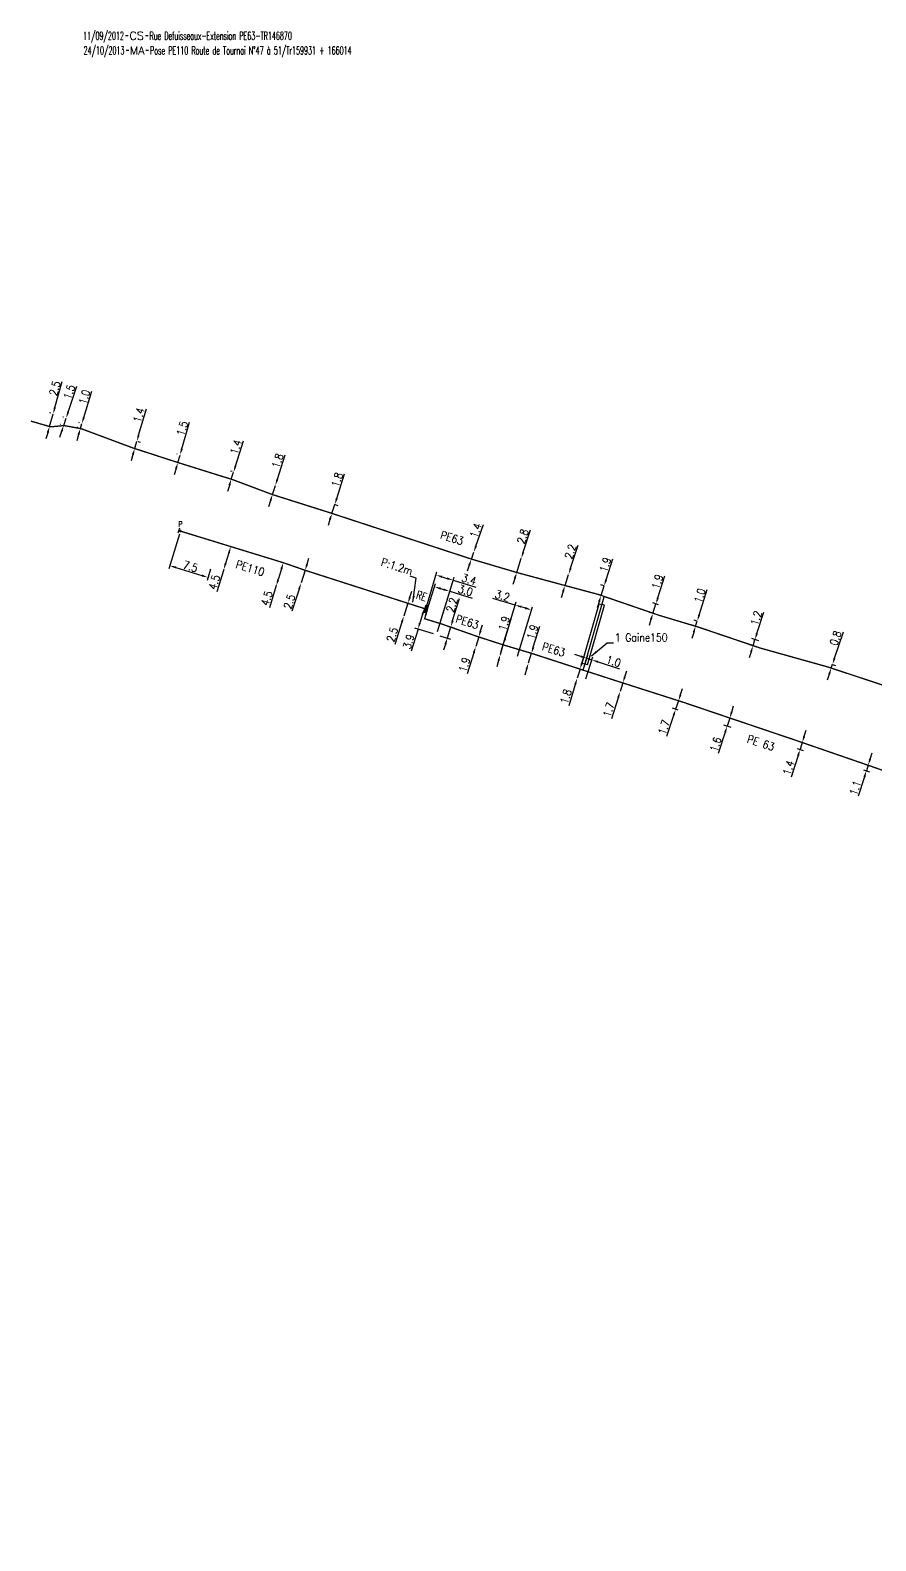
# Model space of a CAD drawing. Header units: millimetres. Extents: x 110000 to 110971, y 128118 to 129006.
# Drawn here: x 109999.9 to 110158.4, y 128206.5 to 128489.6 of the extents above; entities that cross this region are included whole.
import ezdxf
from ezdxf.enums import TextEntityAlignment as Align

# ---------------------------------------------------------------- set-up
doc = ezdxf.new("R2010")
doc.units = ezdxf.units.MM
doc.linetypes.add('L_100_PE', pattern=[14, 10, -1.5, 1, -1.5])
doc.layers.get('0').update_dxf_attribs({"linetype": 'CONTINUOUS'})
for name, color, linetype in [('L_140', 3, 'CONTINUOUS'), ('L_300', 7, 'CONTINUOUS'), ('L_340', 7, 'CONTINUOUS'), ('L_400', 7, 'CONTINUOUS'), ('L_910', 7, 'CONTINUOUS')]:
    doc.layers.add(name, color=color, linetype=linetype)
doc.styles.add('G_ROMANS', font='ROMANS.SHX', dxfattribs={"width": 0.75})
doc.styles.get("Standard").update_dxf_attribs({"font": 'romans.shx', "width": 0.85})
doc.dimstyles.get("Standard").update_dxf_attribs({"dimtxt": 1.5, "dimasz": 1.2, "dimexe": 0.625, "dimexo": 0.625, "dimgap": 0.25, "dimtad": 1, "dimdec": 1, "dimzin": 0, "dimdsep": 46, "dimtxsty": 'Standard', "dimcen": -0.5, "dimadec": 0, "dimazin": 0, "dimtfac": 1, "dimtdec": 1, "dimtmove": 0, "dimatfit": 3, "dimfxl": 1, "dimtolj": 1, "dimtzin": 0, "dimarcsym": 0})

# ---------------------------------------------------------------- blocks, each defined once
blk = doc.blocks.new('*D213')
at = {"layer": 'L_140', "color": 0, "linetype": 'Continuous', "lineweight": -2, "transparency": 16777216}
for p, q in [((110156.4, 128352.03), (110157.54, 128351.67)), ((110156.95, 128351.85), (110156.61, 128350.81)), ((110157.31, 128353), (110157.68, 128354.14)), ((110156.25, 128349.66), (110155.09, 128346.02)), ((110156.07, 128350.98), (110157.21, 128350.62))]:
    blk.add_line(p, q, dxfattribs=at)
at = {"layer": 'L_140', "color": 0, "linetype": 'Continuous', "transparency": 16777216}
for points in [[(110157.12, 128353.06), (110157.5, 128352.94), (110156.95, 128351.85)], [(110156.06, 128349.72), (110156.44, 128349.6), (110156.61, 128350.81)]]:
    blk.add_solid(points, dxfattribs=at)
at = {"layer": 'L_140', "color": 0, "linetype": 'Continuous', "transparency": 16777216, "insert": (110154.53, 128347.57), "char_height": 1.5, "attachment_point": 5, "rotation": 72.3234}
blk.add_mtext('\\A1;1.1', dxfattribs=at)
blk = doc.blocks.new('*D214')
at = {"layer": 'L_140', "color": 0, "linetype": 'Continuous', "lineweight": -2, "transparency": 16777216}
for p, q in [((110144.96, 128357.26), (110145.33, 128358.4)), ((110143.62, 128354.96), (110144.77, 128354.59)), ((110144.04, 128356.29), (110145.19, 128355.93)), ((110144.6, 128356.12), (110144.17, 128354.78)), ((110143.81, 128353.64), (110142.52, 128349.59))]:
    blk.add_line(p, q, dxfattribs=at)
at = {"layer": 'L_140', "color": 0, "linetype": 'Continuous', "transparency": 16777216}
for points in [[(110144.77, 128357.32), (110145.15, 128357.2), (110144.6, 128356.12)], [(110143.62, 128353.7), (110144, 128353.58), (110144.17, 128354.78)]]:
    blk.add_solid(points, dxfattribs=at)
at = {"layer": 'L_140', "color": 0, "linetype": 'Continuous', "transparency": 16777216, "insert": (110142.03, 128351.35), "char_height": 1.5, "attachment_point": 5, "rotation": 72.3218}
blk.add_mtext('\\A1;1.4', dxfattribs=at)
blk = doc.blocks.new('*D215')
at = {"layer": 'L_140', "color": 0, "linetype": 'Continuous', "lineweight": -2, "transparency": 16777216}
for p, q in [((110131.36, 128361.81), (110131.73, 128362.95)), ((110131.78, 128360.41), (110130.4, 128360.86)), ((110130.99, 128360.67), (110130.5, 128359.14)), ((110130.13, 128358), (110128.85, 128354.02)), ((110131.29, 128358.89), (110129.91, 128359.34))]:
    blk.add_line(p, q, dxfattribs=at)
at = {"layer": 'L_140', "color": 0, "linetype": 'Continuous', "transparency": 16777216}
for points in [[(110131.17, 128361.87), (110131.55, 128361.75), (110130.99, 128360.67)], [(110129.94, 128358.06), (110130.33, 128357.94), (110130.5, 128359.14)]]:
    blk.add_solid(points, dxfattribs=at)
at = {"layer": 'L_140', "color": 0, "linetype": 'Continuous', "transparency": 16777216, "insert": (110128.36, 128355.74), "char_height": 1.5, "attachment_point": 5, "rotation": 72.1123}
blk.add_mtext('\\A1;1.6', dxfattribs=at)
blk = doc.blocks.new('*D216')
at = {"layer": 'L_140', "color": 0, "linetype": 'Continuous', "lineweight": -2, "transparency": 16777216}
for p, q in [((110121.78, 128365.07), (110122.16, 128366.2)), ((110121.86, 128363.77), (110120.81, 128364.12)), ((110121.4, 128363.93), (110120.86, 128362.31)), ((110120.48, 128361.18), (110119.16, 128357.2)), ((110121.32, 128362.16), (110120.27, 128362.51))]:
    blk.add_line(p, q, dxfattribs=at)
at = {"layer": 'L_140', "color": 0, "linetype": 'Continuous', "transparency": 16777216}
for points in [[(110121.59, 128365.13), (110121.97, 128365), (110121.4, 128363.93)], [(110120.29, 128361.24), (110120.67, 128361.11), (110120.86, 128362.31)]]:
    blk.add_solid(points, dxfattribs=at)
at = {"layer": 'L_140', "color": 0, "linetype": 'Continuous', "transparency": 16777216, "insert": (110118.68, 128358.94), "char_height": 1.5, "attachment_point": 5, "rotation": 71.5558}
blk.add_mtext('\\A1;1.7', dxfattribs=at)
blk = doc.blocks.new('*D237')
at = {"layer": 'L_140', "color": 0, "linetype": 'Continuous', "lineweight": -2, "transparency": 16777216}
for p, q in [((110150.64, 128371.89), (110152.29, 128376.84)), ((110149.64, 128368.9), (110149.26, 128367.76)), ((110150.02, 128370.04), (110150.26, 128370.75)), ((110150.04, 128370.03), (110150.61, 128369.84)), ((110150.28, 128370.74), (110150.85, 128370.55))]:
    blk.add_line(p, q, dxfattribs=at)
at = {"layer": 'L_140', "color": 0, "linetype": 'Continuous', "transparency": 16777216}
for points in [[(110150.45, 128371.95), (110150.83, 128371.82), (110150.26, 128370.75)], [(110149.45, 128368.96), (110149.83, 128368.84), (110150.02, 128370.04)]]:
    blk.add_solid(points, dxfattribs=at)
at = {"layer": 'L_140', "color": 0, "linetype": 'Continuous', "transparency": 16777216, "insert": (110150.84, 128375.66), "char_height": 1.5, "attachment_point": 5, "rotation": 71.5469}
blk.add_mtext('\\A1;0.8', dxfattribs=at)
blk = doc.blocks.new('*D238')
at = {"layer": 'L_140', "color": 0, "linetype": 'Continuous', "lineweight": -2, "transparency": 16777216}
for p, q in [((110136.08, 128376.51), (110137.36, 128380.51)), ((110136.1, 128373.99), (110134.76, 128374.42)), ((110136.47, 128375.13), (110135.13, 128375.56)), ((110135.36, 128374.23), (110135.72, 128375.37)), ((110134.99, 128373.08), (110134.63, 128371.94))]:
    blk.add_line(p, q, dxfattribs=at)
at = {"layer": 'L_140', "color": 0, "linetype": 'Continuous', "transparency": 16777216}
for points in [[(110134.8, 128373.14), (110135.18, 128373.02), (110135.36, 128374.23)], [(110135.89, 128376.58), (110136.28, 128376.45), (110135.72, 128375.37)]]:
    blk.add_solid(points, dxfattribs=at)
at = {"layer": 'L_140', "color": 0, "linetype": 'Continuous', "transparency": 16777216, "insert": (110135.95, 128379.39), "char_height": 1.5, "attachment_point": 5, "rotation": 72.3452}
blk.add_mtext('\\A1;1.2', dxfattribs=at)
blk = doc.blocks.new('*D239')
at = {"layer": 'L_140', "color": 0, "linetype": 'Continuous', "lineweight": -2, "transparency": 16777216}
for p, q in [((110125.27, 128379.98), (110126.79, 128384.74)), ((110124.53, 128377.91), (110124.01, 128378.07)), ((110124.83, 128378.86), (110124.31, 128379.02)), ((110124.6, 128377.88), (110124.91, 128378.83)), ((110124.24, 128376.74), (110123.88, 128375.59))]:
    blk.add_line(p, q, dxfattribs=at)
at = {"layer": 'L_140', "color": 0, "linetype": 'Continuous', "transparency": 16777216}
for points in [[(110125.08, 128380.04), (110125.46, 128379.92), (110124.91, 128378.83)], [(110124.05, 128376.8), (110124.43, 128376.68), (110124.6, 128377.88)]]:
    blk.add_solid(points, dxfattribs=at)
at = {"layer": 'L_140', "color": 0, "linetype": 'Continuous', "transparency": 16777216, "insert": (110125.38, 128383.62), "char_height": 1.5, "attachment_point": 5, "rotation": 72.3452}
blk.add_mtext('\\A1;1.0', dxfattribs=at)
blk = doc.blocks.new('*D240')
at = {"layer": 'L_140', "color": 0, "linetype": 'Continuous', "lineweight": -2, "transparency": 16777216}
for p, q in [((110117.52, 128383.2), (110118.84, 128387.32)), ((110117.07, 128380.15), (110116, 128380.48)), ((110117.63, 128381.91), (110116.56, 128382.25)), ((110116.6, 128380.3), (110117.16, 128382.06)), ((110116.23, 128379.15), (110115.87, 128378.01))]:
    blk.add_line(p, q, dxfattribs=at)
at = {"layer": 'L_140', "color": 0, "linetype": 'Continuous', "transparency": 16777216}
for points in [[(110117.33, 128383.26), (110117.71, 128383.14), (110117.16, 128382.06)], [(110116.04, 128379.21), (110116.43, 128379.09), (110116.6, 128380.3)]]:
    blk.add_solid(points, dxfattribs=at)
at = {"layer": 'L_140', "color": 0, "linetype": 'Continuous', "transparency": 16777216, "insert": (110117.44, 128386.23), "char_height": 1.5, "attachment_point": 5, "rotation": 72.3452}
blk.add_mtext('\\A1;1.9', dxfattribs=at)
blk = doc.blocks.new('*D241')
at = {"layer": 'L_140', "color": 0, "linetype": 'Continuous', "lineweight": -2, "transparency": 16777216}
for p, q in [((110057.33, 128401.84), (110058.81, 128406.45)), ((110056.43, 128399.03), (110056.97, 128400.7)), ((110056.82, 128400.75), (110057.56, 128400.51)), ((110056.06, 128397.89), (110055.7, 128396.75)), ((110056.28, 128399.08), (110057.03, 128398.84))]:
    blk.add_line(p, q, dxfattribs=at)
at = {"layer": 'L_140', "color": 0, "linetype": 'Continuous', "transparency": 16777216}
for points in [[(110057.14, 128401.9), (110057.52, 128401.78), (110056.97, 128400.7)], [(110055.87, 128397.95), (110056.25, 128397.83), (110056.43, 128399.03)]]:
    blk.add_solid(points, dxfattribs=at)
at = {"layer": 'L_140', "color": 0, "linetype": 'Continuous', "transparency": 16777216, "insert": (110057.4, 128405.34), "char_height": 1.5, "attachment_point": 5, "rotation": 72.2038}
blk.add_mtext('\\A1;1.8', dxfattribs=at)
blk = doc.blocks.new('*D242')
at = {"layer": 'L_140', "color": 0, "linetype": 'Continuous', "lineweight": -2, "transparency": 16777216}
for p, q in [((110046.2, 128405.42), (110047.67, 128410.02)), ((110045.28, 128402.56), (110045.83, 128404.27)), ((110045.84, 128402.38), (110045.88, 128402.37)), ((110046.39, 128404.1), (110046.43, 128404.08)), ((110044.92, 128401.42), (110044.56, 128400.27))]:
    blk.add_line(p, q, dxfattribs=at)
at = {"layer": 'L_140', "color": 0, "linetype": 'Continuous', "transparency": 16777216}
for points in [[(110046.01, 128405.48), (110046.39, 128405.36), (110045.83, 128404.27)], [(110044.73, 128401.48), (110045.11, 128401.35), (110045.28, 128402.56)]]:
    blk.add_solid(points, dxfattribs=at)
at = {"layer": 'L_140', "color": 0, "linetype": 'Continuous', "transparency": 16777216, "insert": (110046.26, 128408.9), "char_height": 1.5, "attachment_point": 5, "rotation": 72.3089}
blk.add_mtext('\\A1;1.8', dxfattribs=at)
blk = doc.blocks.new('*D243')
at = {"layer": 'L_140', "color": 0, "linetype": 'Continuous', "lineweight": -2, "transparency": 16777216}
for p, q in [((110038.36, 128407.91), (110039.86, 128412.62)), ((110037.3, 128405.52), (110036.98, 128405.63)), ((110037.73, 128406.86), (110037.4, 128406.96)), ((110037.57, 128405.44), (110038, 128406.77)), ((110037.21, 128404.29), (110036.85, 128403.15))]:
    blk.add_line(p, q, dxfattribs=at)
at = {"layer": 'L_140', "color": 0, "linetype": 'Continuous', "transparency": 16777216}
for points in [[(110037.02, 128404.35), (110037.4, 128404.23), (110037.57, 128405.44)], [(110038.17, 128407.97), (110038.55, 128407.85), (110038, 128406.77)]]:
    blk.add_solid(points, dxfattribs=at)
at = {"layer": 'L_140', "color": 0, "linetype": 'Continuous', "transparency": 16777216, "insert": (110038.44, 128411.47), "char_height": 1.5, "attachment_point": 5, "rotation": 72.3755}
blk.add_mtext('\\A1;1.4', dxfattribs=at)
blk = doc.blocks.new('*D244')
at = {"layer": 'L_140', "color": 0, "linetype": 'Continuous', "lineweight": -2, "transparency": 16777216}
for p, q in [((110028.29, 128411.11), (110029.76, 128416.1)), ((110027.03, 128408.72), (110026.95, 128408.75)), ((110027.44, 128410.11), (110027.36, 128410.14)), ((110027.55, 128408.57), (110027.96, 128409.96)), ((110027.21, 128407.42), (110026.87, 128406.27))]:
    blk.add_line(p, q, dxfattribs=at)
at = {"layer": 'L_140', "color": 0, "linetype": 'Continuous', "transparency": 16777216}
for points in [[(110028.1, 128411.17), (110028.49, 128411.06), (110027.96, 128409.96)], [(110027.02, 128407.47), (110027.4, 128407.36), (110027.55, 128408.57)]]:
    blk.add_solid(points, dxfattribs=at)
at = {"layer": 'L_140', "color": 0, "linetype": 'Continuous', "transparency": 16777216, "insert": (110028.38, 128414.94), "char_height": 1.5, "attachment_point": 5, "rotation": 73.6528}
blk.add_mtext('\\A1;1.5', dxfattribs=at)
blk = doc.blocks.new('*D245')
at = {"layer": 'L_140', "color": 0, "linetype": 'Continuous', "lineweight": -2, "transparency": 16777216}
for p, q in [((110020.2, 128413.69), (110021.65, 128418.63)), ((110019.47, 128411.2), (110019.86, 128412.54)), ((110019.63, 128411.15), (110020.07, 128411.02)), ((110020.02, 128412.49), (110020.46, 128412.37)), ((110019.13, 128410.05), (110018.79, 128408.9))]:
    blk.add_line(p, q, dxfattribs=at)
at = {"layer": 'L_140', "color": 0, "linetype": 'Continuous', "transparency": 16777216}
for points in [[(110020.01, 128413.75), (110020.39, 128413.64), (110019.86, 128412.54)], [(110018.94, 128410.1), (110019.32, 128409.99), (110019.47, 128411.2)]]:
    blk.add_solid(points, dxfattribs=at)
at = {"layer": 'L_140', "color": 0, "linetype": 'Continuous', "transparency": 16777216, "insert": (110020.26, 128417.45), "char_height": 1.5, "attachment_point": 5, "rotation": 73.6528}
blk.add_mtext('\\A1;1.4', dxfattribs=at)
blk = doc.blocks.new('*D246')
at = {"layer": 'L_140', "color": 0, "linetype": 'Continuous', "lineweight": -2, "transparency": 16777216}
for p, q in [((110009.92, 128417.01), (110011.43, 128421.97)), ((110008.94, 128413.81), (110008.59, 128412.66)), ((110008.83, 128415.1), (110008.69, 128415.14)), ((110009.11, 128416.01), (110008.97, 128416.05)), ((110009.29, 128414.96), (110009.56, 128415.87))]:
    blk.add_line(p, q, dxfattribs=at)
at = {"layer": 'L_140', "color": 0, "linetype": 'Continuous', "transparency": 16777216}
for points in [[(110009.72, 128417.07), (110010.11, 128416.96), (110009.56, 128415.87)], [(110008.74, 128413.87), (110009.13, 128413.75), (110009.29, 128414.96)]]:
    blk.add_solid(points, dxfattribs=at)
at = {"layer": 'L_140', "color": 0, "linetype": 'Continuous', "transparency": 16777216, "insert": (110010.04, 128420.84), "char_height": 1.5, "attachment_point": 5, "rotation": 73.0047}
blk.add_mtext('\\A1;1.0', dxfattribs=at)
blk = doc.blocks.new('*D247')
at = {"layer": 'L_140', "color": 0, "linetype": 'Continuous', "lineweight": -2, "transparency": 16777216}
for p, q in [((110006.99, 128418.02), (110008.61, 128422.88)), ((110006.09, 128417.06), (110006.02, 128417.08)), ((110006.15, 128415.51), (110006.61, 128416.89)), ((110005.77, 128414.37), (110005.39, 128413.23)), ((110005.63, 128415.68), (110005.56, 128415.71))]:
    blk.add_line(p, q, dxfattribs=at)
at = {"layer": 'L_140', "color": 0, "linetype": 'Continuous', "transparency": 16777216}
for points in [[(110006.8, 128418.09), (110007.18, 128417.96), (110006.61, 128416.89)], [(110005.58, 128414.43), (110005.96, 128414.31), (110006.15, 128415.51)]]:
    blk.add_solid(points, dxfattribs=at)
at = {"layer": 'L_140', "color": 0, "linetype": 'Continuous', "transparency": 16777216, "insert": (110007.19, 128421.78), "char_height": 1.5, "attachment_point": 5, "rotation": 71.5372}
blk.add_mtext('\\A1;1.5', dxfattribs=at)
blk = doc.blocks.new('*D248')
at = {"layer": 'L_140', "color": 0, "linetype": 'Continuous', "lineweight": -2, "transparency": 16777216}
for p, q in [((110004.5, 128418.86), (110005.89, 128423.73)), ((110003.49, 128415.31), (110004.17, 128417.71)), ((110003.76, 128417.83), (110003.57, 128417.88)), ((110003.16, 128414.15), (110002.83, 128413)), ((110003.08, 128415.42), (110002.89, 128415.48))]:
    blk.add_line(p, q, dxfattribs=at)
at = {"layer": 'L_140', "color": 0, "linetype": 'Continuous', "transparency": 16777216}
for points in [[(110004.31, 128418.92), (110004.7, 128418.81), (110004.17, 128417.71)], [(110002.97, 128414.21), (110003.36, 128414.1), (110003.49, 128415.31)]]:
    blk.add_solid(points, dxfattribs=at)
at = {"layer": 'L_140', "color": 0, "linetype": 'Continuous', "transparency": 16777216, "insert": (110004.49, 128422.48), "char_height": 1.5, "attachment_point": 5, "rotation": 74.127}
blk.add_mtext('\\A1;2.5', dxfattribs=at)
blk = doc.blocks.new('*D453')
at = {"layer": 'L_140', "color": 0, "linetype": 'Continuous', "lineweight": -2, "ltscale": 2, "transparency": 16777216}
for p, q in [((110094.18, 128373.96), (110095.41, 128377.9)), ((110093.23, 128373), (110093.23, 128373)), ((110093.27, 128371), (110093.83, 128372.81)), ((110092.91, 128369.85), (110092.56, 128368.7)), ((110092.67, 128371.18), (110092.67, 128371.18))]:
    blk.add_line(p, q, dxfattribs=at)
at = {"layer": 'L_140', "color": 0, "linetype": 'Continuous', "ltscale": 2, "transparency": 16777216}
for points in [[(110093.99, 128374.02), (110094.38, 128373.9), (110093.83, 128372.81)], [(110092.72, 128369.91), (110093.1, 128369.79), (110093.27, 128371)]]:
    blk.add_solid(points, dxfattribs=at)
at = {"layer": 'L_140', "color": 0, "linetype": 'Continuous', "ltscale": 2, "transparency": 16777216, "insert": (110094.02, 128376.8), "char_height": 1.5, "attachment_point": 5, "rotation": 72.7955}
blk.add_mtext('\\A1;1.9', dxfattribs=at)
blk = doc.blocks.new('*D454')
at = {"layer": 'L_140', "color": 0, "linetype": 'Continuous', "lineweight": -2, "ltscale": 2, "transparency": 16777216}
for p, q in [((110103.29, 128370.99), (110103.64, 128372.14)), ((110102.93, 128369.85), (110102.4, 128368.13)), ((110102.05, 128366.98), (110100.81, 128362.98))]:
    blk.add_line(p, q, dxfattribs=at)
at = {"layer": 'L_140', "color": 0, "linetype": 'Continuous', "ltscale": 2, "transparency": 16777216}
for points in [[(110103.1, 128371.05), (110103.48, 128370.93), (110102.93, 128369.85)], [(110101.86, 128367.04), (110102.24, 128366.92), (110102.4, 128368.13)]]:
    blk.add_solid(points, dxfattribs=at)
at = {"layer": 'L_140', "color": 0, "linetype": 'Continuous', "ltscale": 2, "transparency": 16777216, "insert": (110100.29, 128364.7), "char_height": 1.5, "attachment_point": 5, "rotation": 72.7937}
blk.add_mtext('\\A1;1.8', dxfattribs=at)
blk = doc.blocks.new('*D455')
at = {"layer": 'L_140', "color": 0, "linetype": 'Continuous', "lineweight": -2, "ltscale": 2, "transparency": 16777216}
for p, q in [((110103.08, 128372.24), (110101.93, 128372.61)), ((110103.7, 128370.25), (110104.41, 128372.47)), ((110104.04, 128368.04), (110105.36, 128372.16)), ((110104.22, 128371.88), (110105.17, 128371.57)), ((110106.31, 128371.2), (110110.34, 128369.91))]:
    blk.add_line(p, q, dxfattribs=at)
at = {"layer": 'L_140', "color": 0, "linetype": 'Continuous', "ltscale": 2, "transparency": 16777216}
for points in [[(110103.14, 128372.43), (110103.02, 128372.05), (110104.22, 128371.88)], [(110106.38, 128371.39), (110106.25, 128371.01), (110105.17, 128371.57)]]:
    blk.add_solid(points, dxfattribs=at)
at = {"layer": 'L_140', "color": 0, "linetype": 'Continuous', "ltscale": 2, "transparency": 16777216, "insert": (110109.22, 128371.32), "char_height": 1.5, "attachment_point": 5, "rotation": 342.1993}
blk.add_mtext('\\A1;1.0', dxfattribs=at)
blk = doc.blocks.new('*D456')
at = {"layer": 'L_140', "color": 0, "linetype": 'Continuous', "lineweight": -2, "ltscale": 2, "transparency": 16777216}
for p, q in [((110111.33, 128368.4), (110111.7, 128369.54)), ((110110.97, 128367.25), (110110.45, 128365.63)), ((110110.09, 128364.49), (110108.81, 128360.5))]:
    blk.add_line(p, q, dxfattribs=at)
at = {"layer": 'L_140', "color": 0, "linetype": 'Continuous', "ltscale": 2, "transparency": 16777216}
for points in [[(110111.14, 128368.46), (110111.52, 128368.34), (110110.97, 128367.25)], [(110109.9, 128364.55), (110110.28, 128364.43), (110110.45, 128365.63)]]:
    blk.add_solid(points, dxfattribs=at)
at = {"layer": 'L_140', "color": 0, "linetype": 'Continuous', "ltscale": 2, "transparency": 16777216, "insert": (110108.32, 128362.23), "char_height": 1.5, "attachment_point": 5, "rotation": 72.3105}
blk.add_mtext('\\A1;1.7', dxfattribs=at)
blk = doc.blocks.new('*D457')
at = {"layer": 'L_140', "color": 0, "linetype": 'Continuous', "lineweight": -2, "ltscale": 2, "transparency": 16777216}
for p, q in [((110084.3, 128377.02), (110084.65, 128378.17)), ((110083.94, 128375.88), (110083.38, 128374.06)), ((110083.03, 128372.92), (110081.81, 128368.97))]:
    blk.add_line(p, q, dxfattribs=at)
at = {"layer": 'L_140', "color": 0, "linetype": 'Continuous', "ltscale": 2, "transparency": 16777216}
for points in [[(110084.11, 128377.08), (110084.49, 128376.97), (110083.94, 128375.88)], [(110082.84, 128372.98), (110083.22, 128372.86), (110083.38, 128374.06)]]:
    blk.add_solid(points, dxfattribs=at)
at = {"layer": 'L_140', "color": 0, "linetype": 'Continuous', "ltscale": 2, "transparency": 16777216, "insert": (110081.28, 128370.67), "char_height": 1.5, "attachment_point": 5, "rotation": 72.7928}
blk.add_mtext('\\A1;1.9', dxfattribs=at)
blk = doc.blocks.new('*D458')
at = {"layer": 'L_140', "color": 0, "linetype": 'Continuous', "lineweight": -2, "transparency": 16777216}
for p, q in [((110107.81, 128386.58), (110109.06, 128390.51)), ((110107.43, 128385.44), (110106.85, 128385.63)), ((110106.87, 128383.62), (110107.45, 128385.44)), ((110106.85, 128383.63), (110106.27, 128383.81)), ((110106.51, 128382.48), (110106.14, 128381.34))]:
    blk.add_line(p, q, dxfattribs=at)
at = {"layer": 'L_140', "color": 0, "linetype": 'Continuous', "transparency": 16777216}
for points in [[(110107.62, 128386.64), (110108, 128386.52), (110107.45, 128385.44)], [(110106.31, 128382.54), (110106.7, 128382.42), (110106.87, 128383.62)]]:
    blk.add_solid(points, dxfattribs=at)
at = {"layer": 'L_140', "color": 0, "linetype": 'Continuous', "transparency": 16777216, "insert": (110107.67, 128389.42), "char_height": 1.5, "attachment_point": 5, "rotation": 72.3424}
blk.add_mtext('\\A1;1.9', dxfattribs=at)
blk = doc.blocks.new('*D459')
at = {"layer": 'L_140', "color": 0, "linetype": 'Continuous', "lineweight": -2, "transparency": 16777216}
for p, q in [((110083.43, 128392.92), (110084.84, 128396.93)), ((110082.57, 128390.47), (110083.03, 128391.79)), ((110082.17, 128389.34), (110081.78, 128388.2))]:
    blk.add_line(p, q, dxfattribs=at)
at = {"layer": 'L_140', "color": 0, "linetype": 'Continuous', "transparency": 16777216}
for points in [[(110083.24, 128392.99), (110083.62, 128392.86), (110083.03, 128391.79)], [(110081.99, 128389.4), (110082.36, 128389.27), (110082.57, 128390.47)]]:
    blk.add_solid(points, dxfattribs=at)
at = {"layer": 'L_140', "color": 0, "linetype": 'Continuous', "transparency": 16777216, "insert": (110083.39, 128395.83), "char_height": 1.5, "attachment_point": 5, "rotation": 70.6916}
blk.add_mtext('\\A1;1.4', dxfattribs=at)
blk = doc.blocks.new('*D460')
at = {"layer": 'L_140', "color": 0, "linetype": 'Continuous', "lineweight": -2, "transparency": 16777216}
for p, q in [((110092.3, 128391.77), (110093.64, 128395.93)), ((110091.07, 128387.96), (110091.93, 128390.63)), ((110090.7, 128386.82), (110090.33, 128385.68))]:
    blk.add_line(p, q, dxfattribs=at)
at = {"layer": 'L_140', "color": 0, "linetype": 'Continuous', "transparency": 16777216}
for points in [[(110092.11, 128391.83), (110092.49, 128391.71), (110091.93, 128390.63)], [(110090.51, 128386.88), (110090.89, 128386.76), (110091.07, 128387.96)]]:
    blk.add_solid(points, dxfattribs=at)
at = {"layer": 'L_140', "color": 0, "linetype": 'Continuous', "transparency": 16777216, "insert": (110092.2, 128394.73), "char_height": 1.5, "attachment_point": 5, "rotation": 72.137}
blk.add_mtext('\\A1;2.8', dxfattribs=at)
blk = doc.blocks.new('*D461')
at = {"layer": 'L_140', "color": 0, "linetype": 'Continuous', "lineweight": -2, "transparency": 16777216}
for p, q in [((110101.17, 128388.74), (110102.58, 128393.08)), ((110100.12, 128385.51), (110100.8, 128387.6)), ((110099.75, 128384.37), (110099.38, 128383.22))]:
    blk.add_line(p, q, dxfattribs=at)
at = {"layer": 'L_140', "color": 0, "linetype": 'Continuous', "transparency": 16777216}
for points in [[(110100.98, 128388.8), (110101.36, 128388.68), (110100.8, 128387.6)], [(110099.56, 128384.43), (110099.94, 128384.3), (110100.12, 128385.51)]]:
    blk.add_solid(points, dxfattribs=at)
at = {"layer": 'L_140', "color": 0, "linetype": 'Continuous', "transparency": 16777216, "insert": (110101.14, 128391.88), "char_height": 1.5, "attachment_point": 5, "rotation": 71.996}
blk.add_mtext('\\A1;2.2', dxfattribs=at)
blk = doc.blocks.new('*D462')
at = {"layer": 'L_140', "color": 0, "linetype": 'Continuous', "lineweight": -2, "ltscale": 2, "transparency": 16777216}
for p, q in [((110090.77, 128381.86), (110086.59, 128383.11)), ((110088.18, 128373.19), (110090.95, 128382.46)), ((110091.24, 128372.25), (110094.02, 128381.54)), ((110092.69, 128381.29), (110091.92, 128381.51))]:
    blk.add_line(p, q, dxfattribs=at)
at = {"layer": 'L_140', "color": 0, "linetype": 'Continuous', "ltscale": 2, "transparency": 16777216}
for points in [[(110091.98, 128381.71), (110091.87, 128381.32), (110090.77, 128381.86)], [(110092.75, 128381.48), (110092.63, 128381.09), (110093.84, 128380.94)]]:
    blk.add_solid(points, dxfattribs=at)
at = {"layer": 'L_140', "color": 0, "linetype": 'Continuous', "ltscale": 2, "transparency": 16777216, "insert": (110088.39, 128383.61), "char_height": 1.5, "attachment_point": 5, "rotation": 343.3632}
blk.add_mtext('\\A1;3.2', dxfattribs=at)
blk = doc.blocks.new('*D463')
at = {"layer": 'L_140', "color": 0, "linetype": 'Continuous', "lineweight": -2, "ltscale": 2, "transparency": 16777216}
for p, q in [((110088.89, 128375.54), (110090.07, 128379.52)), ((110088, 128372.59), (110088.54, 128374.39)), ((110087.66, 128371.44), (110087.32, 128370.29))]:
    blk.add_line(p, q, dxfattribs=at)
at = {"layer": 'L_140', "color": 0, "linetype": 'Continuous', "ltscale": 2, "transparency": 16777216}
for points in [[(110088.7, 128375.6), (110089.08, 128375.48), (110088.54, 128374.39)], [(110087.47, 128371.5), (110087.85, 128371.38), (110088, 128372.59)]]:
    blk.add_solid(points, dxfattribs=at)
at = {"layer": 'L_140', "color": 0, "linetype": 'Continuous', "ltscale": 2, "transparency": 16777216, "insert": (110088.7, 128378.4), "char_height": 1.5, "attachment_point": 5, "rotation": 73.3632}
blk.add_mtext('\\A1;1.9', dxfattribs=at)
blk = doc.blocks.new('GIS_MODF')
at = {"color": 0, "linetype": 'Continuous', "flags": 128}
for points in [[(-2.18, -0.01), (-1.68, -0.01)], [(1.52, -0.01), (2.02, -0.01)]]:
    blk.add_lwpolyline(points, dxfattribs=at)
at = {"color": 0, "linetype": 'Continuous', "width": 0.5}
blk.add_attdef('DATE', text='', height=1.5, dxfattribs=at).set_placement((-2.5, -0.8), align=Align.RIGHT)
at = {"color": 0, "linetype": 'Continuous', "width": 1.771291}
blk.add_attdef('USER', text='', height=1.5, dxfattribs=at).set_placement((-1.51, -0.8), (1.28, -0.8), align=Align.FIT)
at = {"color": 0, "linetype": 'Continuous', "width": 0.5}
blk.add_attdef('DESC', (2.29, -0.8), '', height=1.5, dxfattribs=at)
blk = doc.blocks.new('*D474')
at = {"layer": 'L_140', "color": 0, "linetype": 'Continuous', "lineweight": -2, "transparency": 16777216}
for p, q in [((110071.05, 128383.32), (110071.41, 128384.46)), ((110070.68, 128382.18), (110069.91, 128379.8)), ((110069.55, 128378.65), (110068.21, 128374.49))]:
    blk.add_line(p, q, dxfattribs=at)
at = {"layer": 'L_140', "color": 0, "linetype": 'Continuous', "transparency": 16777216}
for points in [[(110070.86, 128383.38), (110071.24, 128383.26), (110070.68, 128382.18)], [(110069.36, 128378.72), (110069.74, 128378.59), (110069.91, 128379.8)]]:
    blk.add_solid(points, dxfattribs=at)
at = {"layer": 'L_140', "color": 0, "linetype": 'Continuous', "transparency": 16777216, "insert": (110067.74, 128376.31), "char_height": 1.5, "attachment_point": 5, "rotation": 72.1819}
blk.add_mtext('\\A1;2.5', dxfattribs=at)
blk = doc.blocks.new('*D475')
at = {"layer": 'L_140', "color": 0, "linetype": 'Continuous', "lineweight": -2, "transparency": 16777216}
for p, q in [((110051.4, 128388.37), (110050.64, 128385.99)), ((110051.77, 128389.52), (110052.13, 128390.66)), ((110050.27, 128384.85), (110048.93, 128380.69))]:
    blk.add_line(p, q, dxfattribs=at)
at = {"layer": 'L_140', "color": 0, "linetype": 'Continuous', "transparency": 16777216}
for points in [[(110051.58, 128389.58), (110051.96, 128389.45), (110051.4, 128388.37)], [(110050.08, 128384.91), (110050.46, 128384.79), (110050.64, 128385.99)]]:
    blk.add_solid(points, dxfattribs=at)
at = {"layer": 'L_140', "color": 0, "linetype": 'Continuous', "transparency": 16777216, "insert": (110048.46, 128382.5), "char_height": 1.5, "attachment_point": 5, "rotation": 72.1822}
blk.add_mtext('\\A1;2.5', dxfattribs=at)
blk = doc.blocks.new('*D476')
at = {"layer": 'L_140', "color": 0, "linetype": 'Continuous', "lineweight": -2, "transparency": 16777216}
for p, q in [((110046.97, 128388.64), (110046.35, 128386.64)), ((110046, 128385.49), (110044.72, 128381.31))]:
    blk.add_line(p, q, dxfattribs=at)
at = {"layer": 'L_140', "color": 0, "linetype": 'Continuous', "transparency": 16777216}
for points in [[(110046.78, 128388.7), (110047.16, 128388.59), (110047.32, 128389.79)], [(110046.16, 128386.7), (110046.54, 128386.58), (110046, 128385.49)]]:
    blk.add_solid(points, dxfattribs=at)
at = {"layer": 'L_140', "color": 0, "linetype": 'Continuous', "transparency": 16777216, "insert": (110044.23, 128383.12), "char_height": 1.5, "attachment_point": 5, "rotation": 72.9521}
blk.add_mtext('\\A1;4.5', dxfattribs=at)
blk = doc.blocks.new('*D477')
at = {"layer": 'L_140', "color": 0, "linetype": 'Continuous', "lineweight": -2, "transparency": 16777216}
for p, q in [((110037.12, 128391.66), (110036.5, 128389.66)), ((110036.15, 128388.51), (110034.87, 128384.33))]:
    blk.add_line(p, q, dxfattribs=at)
at = {"layer": 'L_140', "color": 0, "linetype": 'Continuous', "transparency": 16777216}
for points in [[(110036.93, 128391.72), (110037.31, 128391.61), (110037.47, 128392.81)], [(110036.31, 128389.72), (110036.7, 128389.6), (110036.15, 128388.51)]]:
    blk.add_solid(points, dxfattribs=at)
at = {"layer": 'L_140', "color": 0, "linetype": 'Continuous', "transparency": 16777216, "insert": (110034.38, 128386.14), "char_height": 1.5, "attachment_point": 5, "rotation": 72.9515}
blk.add_mtext('\\A1;4.5', dxfattribs=at)
blk = doc.blocks.new('*D478')
at = {"layer": 'L_340', "color": 0, "linetype": 'Continuous', "lineweight": -2, "transparency": 16777216}
for p, q in [((110027.84, 128395.11), (110025.85, 128388.64)), ((110027.18, 128388.89), (110032.06, 128387.39)), ((110033.69, 128388.61), (110033.02, 128386.44))]:
    blk.add_line(p, q, dxfattribs=at)
at = {"layer": 'L_340', "color": 0, "linetype": 'Continuous', "transparency": 16777216}
for points in [[(110027.24, 128389.08), (110027.12, 128388.7), (110026.03, 128389.24)], [(110032.11, 128387.58), (110032, 128387.2), (110033.2, 128387.03)]]:
    blk.add_solid(points, dxfattribs=at)
at = {"layer": 'L_340', "color": 0, "linetype": 'Continuous', "transparency": 16777216, "insert": (110029.91, 128389.09), "char_height": 1.5, "attachment_point": 5, "rotation": 342.8937}
blk.add_mtext('\\A1;7.5', dxfattribs=at)
blk = doc.blocks.new('L_340_07')
at = {"color": 0, "linetype": 'Continuous', "const_width": 0.25, "flags": 128}
blk.add_lwpolyline([(0, 0), (0.35, 0)], dxfattribs=at)
at = {"color": 0, "linetype": 'Continuous', "flags": 128}
blk.add_lwpolyline([(0.35, -0.5), (0.35, 0.5)], dxfattribs=at)
at = {"color": 0, "linetype": 'Continuous', "width": 0.75, "flags": 3}
for tag, p in [('DEF_LEG', (0.72, -3.47)), ('DEF_COUP', (0.72, -5.97)), ('DEF_TYPE', (0.72, -8.47))]:
    blk.add_attdef(tag, text='', height=1.2, dxfattribs=at).set_placement(p, align=Align.MIDDLE)
blk = doc.blocks.new('*D479')
at = {"layer": 'L_140', "color": 0, "linetype": 'Continuous', "lineweight": -2, "transparency": 16777216}
for p, q in [((110073.39, 128380.06), (110072.91, 128378.49)), ((110073.66, 128381.23), (110074.34, 128381.02)), ((110072.57, 128377.35), (110071.31, 128373.22)), ((110075.44, 128376.47), (110071.97, 128377.53))]:
    blk.add_line(p, q, dxfattribs=at)
at = {"layer": 'L_140', "color": 0, "linetype": 'Continuous', "transparency": 16777216}
for points in [[(110073.2, 128380.12), (110073.58, 128380), (110073.74, 128381.21)], [(110072.72, 128378.55), (110073.11, 128378.44), (110072.57, 128377.35)]]:
    blk.add_solid(points, dxfattribs=at)
at = {"layer": 'L_140', "color": 0, "linetype": 'Continuous', "transparency": 16777216, "insert": (110070.81, 128375), "char_height": 1.5, "attachment_point": 5, "rotation": 73.1126}
blk.add_mtext('\\A1;3.9', dxfattribs=at)
blk = doc.blocks.new('*D480')
at = {"layer": 'L_140', "color": 0, "linetype": 'Continuous', "lineweight": -2, "transparency": 16777216}
for p, q in [((110073.99, 128379.89), (110075.82, 128385.9)), ((110076.22, 128376.89), (110078.69, 128385.03)), ((110076.78, 128384.95), (110077.36, 128384.78)), ((110078.51, 128384.43), (110082.69, 128383.16))]:
    blk.add_line(p, q, dxfattribs=at)
at = {"layer": 'L_140', "color": 0, "linetype": 'Continuous', "transparency": 16777216}
for points in [[(110076.84, 128385.14), (110076.72, 128384.76), (110075.63, 128385.3)], [(110077.41, 128384.97), (110077.3, 128384.59), (110078.51, 128384.43)]]:
    blk.add_solid(points, dxfattribs=at)
at = {"layer": 'L_140', "color": 0, "linetype": 'Continuous', "transparency": 16777216, "insert": (110081.46, 128384.58), "char_height": 1.5, "attachment_point": 5, "rotation": 343.1514}
blk.add_mtext('\\A1;3.0', dxfattribs=at)
blk = doc.blocks.new('L_340_21')
at = {"linetype": 'Continuous'}
blk.add_hatch(color=0, dxfattribs=at).paths.add_polyline_path([(0.125, 0.75), (-0.125, 0.75), (-0.125, -0.75), (0.125, -0.75)])
at = {"color": 0, "linetype": 'Continuous'}
blk.add_lwpolyline([(-0.125, 0.75), (0.125, 0.75), (0.125, -0.75), (-0.125, -0.75)], close=True, dxfattribs=at)
at = {"color": 0, "linetype": 'Continuous', "width": 0.75}
for tag, height, flags, p in [('RE', 1, 8, (0, 2)), ('DEF_LEG', 1.2, 3, (0, -5)), ('DEF_COUP', 1.2, 3, (0, -7.5)), ('DEF_TYPE', 1.2, 3, (0, -10))]:
    blk.add_attdef(tag, text='', height=height, dxfattribs=dict(at, flags=flags)).set_placement(p, align=Align.MIDDLE)
blk = doc.blocks.new('*D481')
at = {"layer": 'L_340', "color": 0, "linetype": 'Continuous', "lineweight": -2, "transparency": 16777216}
for p, q in [((110074.19, 128381.72), (110076.12, 128388.08)), ((110076.22, 128376.89), (110079.32, 128387.11)), ((110077.08, 128387.14), (110077.99, 128386.86)), ((110079.14, 128386.51), (110083.38, 128385.22))]:
    blk.add_line(p, q, dxfattribs=at)
at = {"layer": 'L_340', "color": 0, "linetype": 'Continuous', "transparency": 16777216}
for points in [[(110077.14, 128387.33), (110077.03, 128386.94), (110075.94, 128387.48)], [(110078.05, 128387.05), (110077.94, 128386.67), (110079.14, 128386.51)]]:
    blk.add_solid(points, dxfattribs=at)
at = {"layer": 'L_340', "color": 0, "linetype": 'Continuous', "transparency": 16777216, "insert": (110082.13, 128386.65), "char_height": 1.5, "attachment_point": 5, "rotation": 343.1126}
blk.add_mtext('\\A1;3.4', dxfattribs=at)
blk = doc.blocks.new('*D482')
at = {"layer": 'L_140', "color": 0, "linetype": 'Continuous', "lineweight": -2, "transparency": 16777216}
for p, q in [((110079.06, 128378.93), (110080.33, 128383.11)), ((110077.7, 128378.09), (110079.31, 128377.6)), ((110078.07, 128375.68), (110078.71, 128377.78)), ((110076.64, 128376.11), (110078.67, 128375.49)), ((110077.72, 128374.53), (110077.37, 128373.38))]:
    blk.add_line(p, q, dxfattribs=at)
at = {"layer": 'L_140', "color": 0, "linetype": 'Continuous', "transparency": 16777216}
for points in [[(110078.87, 128378.99), (110079.25, 128378.87), (110078.71, 128377.78)], [(110077.53, 128374.59), (110077.91, 128374.47), (110078.07, 128375.68)]]:
    blk.add_solid(points, dxfattribs=at)
at = {"layer": 'L_140', "color": 0, "linetype": 'Continuous', "transparency": 16777216, "insert": (110078.91, 128381.89), "char_height": 1.5, "attachment_point": 5, "rotation": 73.1126}
blk.add_mtext('\\A1;2.2', dxfattribs=at)
blk = doc.blocks.new('L_300_12')
at = {"color": 0, "linetype": 'Continuous', "const_width": 0.248, "flags": 128}
blk.add_lwpolyline([(-0.13, 0, 1), (0.13, 0, 1)], format="xyb", close=True, dxfattribs=at)
at = {"linetype": 'Continuous', "style": 'G_ROMANS', "width": 0.75}
blk.add_attdef('P', text='', height=1, dxfattribs=at).set_placement((0, 1.33), align=Align.MIDDLE_CENTER)
at = {"color": 0, "linetype": 'Continuous', "width": 0.75, "flags": 3}
for tag, p in [('DEF_LEG', (0, -5)), ('DEF_COUP', (0, -7.5)), ('DEF_TYPE', (0, -10))]:
    blk.add_attdef(tag, text='', height=1.2, dxfattribs=at).set_placement(p, align=Align.MIDDLE)

msp = doc.modelspace()

# ---------------------------------------------------------------- linework, layer by layer
at = {"layer": 'L_140', "linetype": 'L_100_PE'}
msp.add_lwpolyline([(110000, 128416.33, 0.25, 0.25, 0), (110003.68, 128415.25, 0.25, 0.25, 0), (110006.22, 128415.49, 0.25, 0.25, 0), (110009.43, 128414.91, 0.25, 0.25, 0), (110019.03, 128411.33, 0.25, 0.25, 0), (110027.63, 128408.54, 0.25, 0.25, 0), (110037.9, 128405.33, 0.25, 0.25, 0), (110045.25, 128402.57, 0.25, 0.25, 0), (110055.69, 128399.27, 0.25, 0.25, 0), (110082.57, 128390.47, 0.25, 0.25, 0), (110091.07, 128387.96, 0.25, 0.25, 0), (110100.12, 128385.51, 0.25, 0.25, 0), (110106.34, 128383.85, 0.25, 0.25, 0), (110117.66, 128379.96, 0.25, 0.25, 0), (110125.12, 128377.72, 0.25, 0.25, 0), (110136.7, 128373.8, 0.25, 0.25, 0), (110149.45, 128370.23, 0.25, 0.25, 0), (110159.97, 128366.75, 0.25, 0.25, 0)], format="xyseb", dxfattribs=at)
at = {"layer": 'L_140', "linetype": 'L_100_PE', "flags": 128}
for points in [[(110074, 128381.12, 0.25, 0.25, 0), (110070.68, 128382.18, 0.25, 0.25, 0), (110051.4, 128388.37, 0.25, 0.25, 0), (110047.32, 128389.79, 0.25, 0.25, 0), (110037.47, 128392.81, 0.25, 0.25, 0), (110028.03, 128395.71, 0, 0, 0)], [(110308.23, 128206.61, 0.25, 0.25, 0), (110307.51, 128212.49, 0.25, 0.25, 0), (110307.08, 128218.3, 0.25, 0.25, 0), (110299.95, 128239.29, 0.25, 0.25, 0), (110295.89, 128245.81, 0.25, 0.25, 0), (110293.23, 128250.09, 0.25, 0.25, 0), (110286.71, 128260.04, 0.25, 0.25, 0), (110276.69, 128272.69, 0.25, 0.25, 0), (110261.65, 128288.62, 0.25, 0.25, 0), (110258.86, 128285.61, 0.25, 0.25, 0), (110248.85, 128294.18, 0.25, 0.25, 0), (110245.52, 128297.03, 0.25, 0.25, 0), (110240.99, 128306.44, 0.25, 0.25, 0), (110234.48, 128311.65, 0.25, 0.25, 0), (110213.76, 128325.45, 0.25, 0.25, 0), (110192.63, 128336.1, 0.25, 0.25, 0), (110168.06, 128347.96, 0.25, 0.25, 0), (110155.8, 128352.22, 0.25, 0.25, 0), (110143.45, 128356.48, 0.25, 0.25, 0), (110132.38, 128360.22, 0.25, 0.25, 0), (110122.45, 128363.58, 0.25, 0.25, 0), (110110.97, 128367.25, 0.25, 0.25, 0), (110103.51, 128369.66, 0.25, 0.25, 0), (110102.93, 128369.85, 0.25, 0.25, 0), (110093.83, 128372.81, 0.25, 0.25, 0), (110088.54, 128374.39, 0.25, 0.25, 0), (110088.54, 128374.39, 0.25, 0.25, 0), (110083.94, 128375.88, 0.25, 0.25, 0), (110077.1, 128378.27, 0.25, 0.25, 0), (110073.81, 128379.29, 0.25, 0.25, 0), (110074.33, 128381, 0.25, 0.25, 0), (110074, 128381.12, 0, 0, 0)]]:
    msp.add_lwpolyline(points, format="xyseb", dxfattribs=at)
at = {"layer": 'L_140', "linetype": 'L_100_PE', "const_width": 0.25, "flags": 128}
msp.add_lwpolyline([(110103.51, 128369.66), (110107.45, 128383.44)], dxfattribs=at)
at = {"layer": 'L_400', "color": 7, "linetype": 'CONTINUOUS'}
for p, q in [((110103.36, 128370.94), (110106.55, 128382.11)), ((110104.32, 128370.67), (110107.51, 128381.83)), ((110106.55, 128382.11), (110107.03, 128381.97)), ((110107.51, 128381.83), (110107.03, 128381.97)), ((110103.36, 128370.94), (110103.84, 128370.81)), ((110104.32, 128370.67), (110103.84, 128370.81))]:
    msp.add_line(p, q, dxfattribs=at)

# ---------------------------------------------------------------- block references
at = {"layer": 'L_300'}
msp.add_blockref('L_300_12', (110028.03, 128395.71), dxfattribs=at).add_auto_attribs({'P': 'P'})
at = {"layer": 'L_340', "rotation": 162.9515263105769}
msp.add_blockref('L_340_07', (110028.03, 128395.71), dxfattribs=at)
at = {"layer": 'L_340'}
ref = msp.add_blockref('L_340_21', (110074, 128381.12), dxfattribs=dict(at, rotation=342.1817075274882))
ref.add_attrib('RE', 'RE', dxfattribs={"layer": '0', "color": 0, "linetype": 'Continuous', "height": 1.5, "rotation": 342.1817, "width": 0.75, "flags": 8}).set_placement((110073.24, 128383.56), align=Align.MIDDLE)
at = {"layer": 'L_910'}
ref = msp.add_blockref('GIS_MODF', (110019.94, 128488.6), dxfattribs=at)
ref.add_attrib('DATE', '11/09/2012', dxfattribs={"layer": '0', "color": 0, "linetype": 'Continuous', "height": 1.5, "width": 0.5}).set_placement((110017.44, 128487.8), align=Align.RIGHT)
ref.add_attrib('USER', 'CS', dxfattribs={"layer": '0', "color": 0, "linetype": 'Continuous', "height": 1.5, "width": 1.025485}).set_placement((110018.44, 128487.8), (110021.22, 128487.8), align=Align.FIT)
ref.add_attrib('DESC', 'Rue Defuisseaux-Extension PE63-TR146870', (110022.23, 128487.8), dxfattribs={"layer": '0', "color": 0, "linetype": 'Continuous', "height": 1.5, "width": 0.5})
ref = msp.add_blockref('GIS_MODF', (110020.04, 128485.85), dxfattribs=at)
ref.add_attrib('DATE', '24/10/2013', dxfattribs={"layer": '0', "color": 0, "linetype": 'Continuous', "height": 1.5, "width": 0.5}).set_placement((110017.54, 128485.05), align=Align.RIGHT)
ref.add_attrib('USER', 'MA', dxfattribs={"layer": '0', "color": 0, "linetype": 'Continuous', "height": 1.5, "width": 0.950449}).set_placement((110018.53, 128485.05), (110021.31, 128485.05), align=Align.FIT)
ref.add_attrib('DESC', 'Pose PE110 Route de Tournai N°47 à 51/Tr159931 + 166014', (110022.33, 128485.05), dxfattribs={"layer": '0', "color": 0, "linetype": 'Continuous', "height": 1.5, "width": 0.5})

# ---------------------------------------------------------------- texts
at = {"layer": 'L_140', "linetype": 'Continuous', "width": 0.85}
for s, rotation, p in [('PE63', 342.7074, (110078.92, 128394.43)), ('PE 63', 342.1242, (110136.83, 128356.02))]:
    msp.add_text(s, height=1.5, rotation=rotation, dxfattribs=at).set_placement(p, align=Align.MIDDLE)
for s, rotation, p in [('PE110', 342.9515, (110038.28, 128388.83)), ('PE63', 342.7928, (110079.49, 128378.63)), ('PE63', 342.7928, (110095.69, 128373.44))]:
    msp.add_text(s, height=1.5, rotation=rotation, dxfattribs=at).set_placement(p)
at = {"layer": 'L_140', "linetype": 'Continuous', "insert": (110071.28, 128387.45), "char_height": 1.5, "attachment_point": 9, "rotation": 342.5814}
msp.add_mtext('\\A1;P:1.2m', dxfattribs=at)
at = {"layer": 'L_400', "linetype": 'Continuous', "insert": (110109.46, 128375.77), "char_height": 1.5, "attachment_point": 4}
msp.add_mtext('\\A1;1 Gaine150', dxfattribs=at)

# ---------------------------------------------------------------- dimensions: what is measured, and where the dimension line sits
at = {"layer": 'L_140', "linetype": 'Continuous'}
for base, p1, p2, angle, picture, middle in [((110004.17, 128417.71), (110003.68, 128415.25), (110004.36, 128417.66), 74.127, '*D248', (110005.45, 128422.2)), ((110006.6086, 128416.8852), (110006.2238, 128415.485), (110006.683, 128416.8604), 71.5372, '*D247', (110008.1369, 128421.4627)), ((110009.5644, 128415.8663), (110009.429, 128414.9143), (110009.7067, 128415.8228), 73.0047, '*D246', (110010.9943, 128420.5445)), ((110019.86, 128412.54), (110019.03, 128411.33), (110019.42, 128412.67), 73.6528, '*D245', (110021.22, 128417.17)), ((110027.9559, 128409.9605), (110027.6304, 128408.5449), (110028.0385, 128409.9363), 73.6528, '*D244', (110029.3348, 128414.6616)), ((110038, 128406.77), (110037.9, 128405.33), (110038.32, 128406.67), 72.3755, '*D243', (110039.4, 128411.17)), ((110045.83, 128404.27), (110045.25, 128402.57), (110045.79, 128404.29), 72.3089, '*D242', (110047.21, 128408.6)), ((110056.97, 128400.7), (110055.69, 128399.27), (110056.22, 128400.94), 72.2038, '*D241', (110058.36, 128405.03)), ((110117.1597, 128382.0581), (110117.6646, 128379.956), (110118.2256, 128381.7189), 72.3452, '*D240', (110118.3916, 128385.929)), ((110124.91, 128378.83), (110125.12, 128377.72), (110125.42, 128378.67), 72.3452, '*D239', (110126.33, 128383.31)), ((110135.72, 128375.37), (110136.7, 128373.8), (110137.06, 128374.94), 72.3452, '*D238', (110136.9, 128379.08)), ((110150.26, 128370.75), (110149.45, 128370.23), (110149.68, 128370.94), 71.5469, '*D237', (110151.79, 128375.34)), ((110120.86, 128362.31), (110122.45, 128363.58), (110121.92, 128361.96), 251.5558, '*D216', (110119.63, 128358.62)), ((110130.5, 128359.14), (110132.38, 128360.22), (110131.88, 128358.7), 252.1123, '*D215', (110129.31, 128355.44)), ((110144.17, 128354.78), (110143.45, 128356.48), (110143.02, 128355.15), 252.3218, '*D214', (110142.98, 128351.04)), ((110156.61, 128350.81), (110155.8, 128352.22), (110155.47, 128351.17), 252.3234, '*D213', (110155.49, 128347.27))]:
    dim = msp.add_linear_dim(base=base, p1=p1, p2=p2, angle=angle, dimstyle='Standard', override={"dimdec": 1}, dxfattribs=at)
    dim.commit()
    dim.dimension.update_dxf_attribs({"geometry": picture, "text_midpoint": middle, "dimtype": 161})
for base, p1, p2, angle, picture, middle in [((110083.03, 128391.79), (110082.57, 128390.47), (110083.03, 128391.79), 250.6916, '*D459', (110084.33, 128395.49)), ((110091.93, 128390.63), (110091.07, 128387.96), (110091.93, 128390.63), 252.137, '*D460', (110093.15, 128394.42)), ((110036.15, 128388.51), (110037.47, 128392.81), (110036.15, 128388.51), 72.9515, '*D477', (110035.34, 128385.85)), ((110100.8, 128387.6), (110100.12, 128385.51), (110100.8, 128387.6), 251.996, '*D461', (110102.09, 128391.57)), ((110107.45, 128385.44), (110107.45, 128383.44), (110108.02, 128385.25), 252.3424, '*D458', (110108.62, 128389.12)), ((110046, 128385.49), (110047.32, 128389.79), (110046, 128385.49), 72.9521, '*D476', (110045.18, 128382.83)), ((110050.64, 128385.99), (110051.4, 128388.37), (110050.64, 128385.99), 72.1822, '*D475', (110049.42, 128382.2)), ((110075.63, 128385.3), (110076.04, 128376.29), (110073.81, 128379.29), 343.1514, '*D480', (110081.17, 128383.62)), ((110069.91, 128379.8), (110070.68, 128382.18), (110069.91, 128379.8), 72.1819, '*D474', (110068.69, 128376)), ((110078.71, 128377.78), (110076.04, 128376.29), (110077.1, 128378.27), 253.1126, '*D482', (110079.87, 128381.6))]:
    dim = msp.add_linear_dim(base=base, p1=p1, p2=p2, angle=angle, dimstyle='Standard', dxfattribs=at)
    dim.commit()
    dim.dimension.update_dxf_attribs({"geometry": picture, "text_midpoint": middle, "dimtype": 160})
at = {"layer": 'L_140', "linetype": 'Continuous', "ltscale": 2}
for base, p1, p2, angle, picture, middle in [((110090.77, 128381.86), (110091.07, 128371.66), (110088, 128372.59), 343.3632, '*D462', (110088.11, 128382.66)), ((110088.54, 128374.39), (110088, 128372.59), (110088.54, 128374.39), 73.3632, '*D463', (110089.66, 128378.11)), ((110083.38, 128374.06), (110083.94, 128375.88), (110083.38, 128374.06), 72.7928, '*D457', (110082.24, 128370.37)), ((110093.27, 128371), (110093.83, 128372.81), (110093.27, 128371), 72.7955, '*D453', (110094.97, 128376.5)), ((110102.4, 128368.13), (110102.93, 128369.85), (110102.4, 128368.13), 72.7937, '*D454', (110101.25, 128364.41)), ((110105.17, 128371.57), (110103.51, 128369.66), (110103.85, 128367.45), 162.1993, '*D455', (110108.91, 128370.37)), ((110110.45, 128365.63), (110110.97, 128367.25), (110110.45, 128365.63), 72.3105, '*D456', (110109.27, 128361.92))]:
    dim = msp.add_linear_dim(base=base, p1=p1, p2=p2, angle=angle, dimstyle='Standard', dxfattribs=at)
    dim.commit()
    dim.dimension.update_dxf_attribs({"geometry": picture, "text_midpoint": middle, "dimtype": 160})
at = {"layer": 'L_140', "linetype": 'Continuous'}
dim = msp.add_linear_dim(base=(110073.74, 128381.21), p1=(110076.04, 128376.29), p2=(110073.06, 128381.41), angle=253.1126, text='3.9', dimstyle='Standard', dxfattribs=at)
dim.commit()
dim.dimension.update_dxf_attribs({"geometry": '*D479', "text_midpoint": (110071.76, 128374.71), "dimtype": 160})
at = {"layer": 'L_340', "linetype": 'Continuous'}
for base, p1, p2, angle, picture, middle in [((110033.2, 128387.03), (110028.03, 128395.71), (110033.87, 128389.21), 162.8937, '*D478', (110029.62, 128388.14)), ((110075.9364, 128387.4844), (110076.0396, 128376.292), (110074.004, 128381.1188), 343.1126, '*D481', (110081.8366, 128385.6932))]:
    dim = msp.add_linear_dim(base=base, p1=p1, p2=p2, angle=angle, dimstyle='Standard', dxfattribs=at)
    dim.commit()
    dim.dimension.update_dxf_attribs({"geometry": picture, "text_midpoint": middle, "dimtype": 160})

# ---------------------------------------------------------------- leaders
at = {"layer": 'L_140', "linetype": 'Continuous'}
msp.add_leader([(110071.58, 128382.37), (110072.25, 128386.89), (110071.1, 128387.24)], dimstyle='Standard', dxfattribs=at)
at = {"layer": 'L_400', "linetype": 'Continuous'}
msp.add_leader([(110105.1, 128372.33), (110108.01, 128374.77), (110109.21, 128374.77)], dimstyle='Standard', override={"dimclrd": 256}, dxfattribs=at)

doc.saveas('drawing.dxf')
